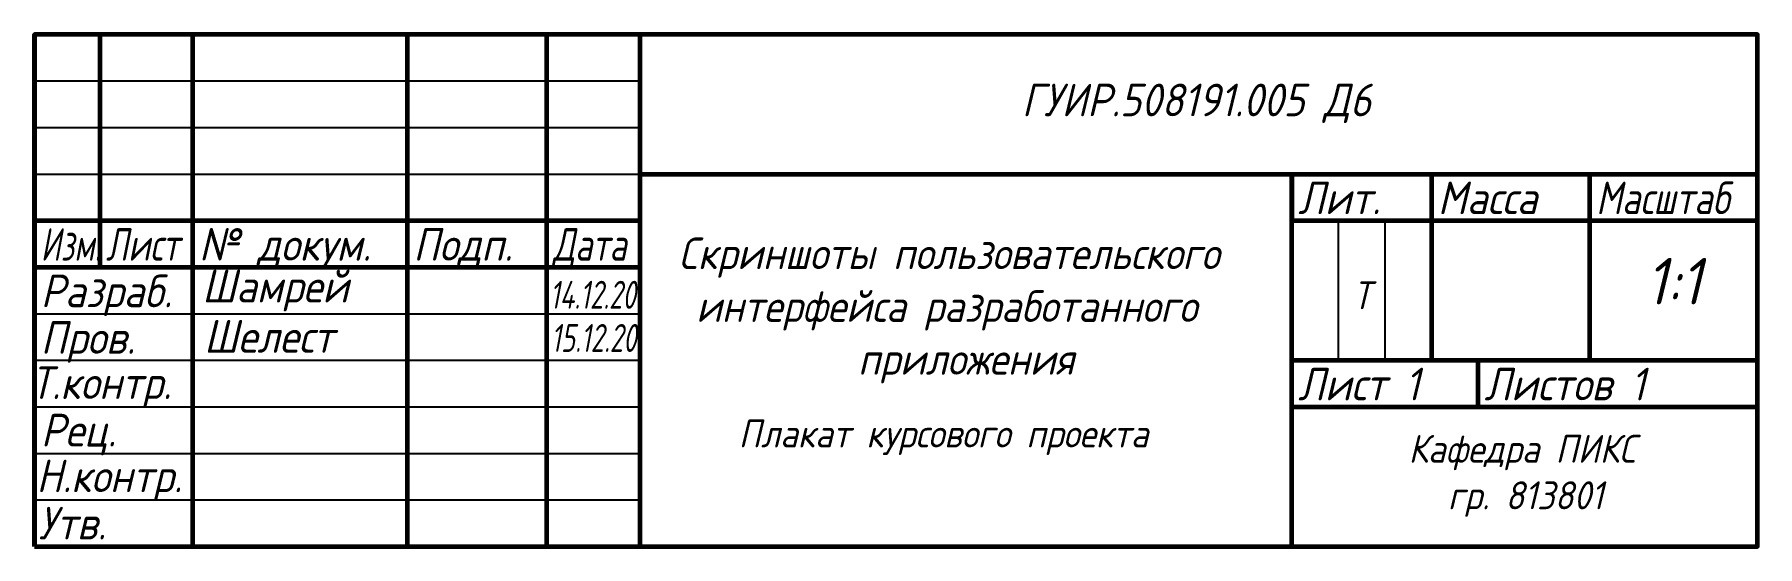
# Paper-space layout 'Лист1' of a CAD drawing. Header units: millimetres. Extents: x 65 to 250, y 143 to 198.
import ezdxf

# ---------------------------------------------------------------- set-up
doc = ezdxf.new("R2010")
doc.units = ezdxf.units.MM
doc.header["$LTSCALE"] = 0.5
doc.layers.get('0').update_dxf_attribs({"lineweight": 60})
doc.layers.add('4-текст', color=7, linetype='Continuous', true_color=0x000000)
doc.styles.get("Standard").update_dxf_attribs({"font": 'isocpeui.ttf', "width": 0.9})

psp = doc.layouts.new('Лист1')

# ---------------------------------------------------------------- linework, layer by layer
at = {"lineweight": 60}
for p, q in [((250.22, 198.49), (65.22, 198.49)), ((65.22, 143.49), (65.22, 198.49)), ((72.22, 198.49), (72.22, 173.49)), ((82.22, 143.49), (82.22, 198.49)), ((105.22, 198.49), (105.22, 143.49)), ((120.22, 143.49), (120.22, 198.49)), ((130.22, 198.49), (130.22, 143.49)), ((130.22, 183.49), (250.22, 183.49)), ((200.22, 143.49), (200.22, 183.49)), ((215.22, 183.49), (215.22, 163.49)), ((232.22, 163.49), (232.22, 183.49)), ((65.22, 178.49), (130.22, 178.49)), ((200.22, 178.49), (250.22, 178.49)), ((65.22, 173.49), (130.22, 173.49)), ((200.22, 163.49), (250.22, 163.49)), ((220.22, 158.49), (220.22, 163.49)), ((200.22, 158.49), (250.22, 158.49))]:
    psp.add_line(p, q, dxfattribs=at)
at = {"lineweight": -3}
for p, q in [((65.22, 193.49), (130.22, 193.49)), ((65.22, 188.49), (130.22, 188.49)), ((65.22, 183.49), (130.22, 183.49)), ((205.22, 163.49), (205.22, 178.49)), ((210.22, 178.49), (210.22, 163.49)), ((65.22, 168.49), (130.22, 168.49)), ((65.22, 163.49), (130.22, 163.49)), ((65.22, 158.49), (130.22, 158.49)), ((65.22, 153.49), (130.22, 153.49)), ((65.22, 148.49), (130.22, 148.49))]:
    psp.add_line(p, q, dxfattribs=at)
psp.add_line((200.22, 183.49), (200.22, 178.49))
at = {"lineweight": 60}
psp.add_lwpolyline([(65.22, 143.49), (250.22, 143.49), (250.22, 198.49), (65.22, 198.49)], close=True, dxfattribs=at)

# ---------------------------------------------------------------- texts
at = {"layer": '4-текст', "lineweight": -3}
for s, width, p in [('ГУИР.508191.005 Д6', 0.9, (171.22, 189.7)), ('Лит.', 0.9, (200.89, 179.19)), ('Масса', 0.9, (215.89, 179.19)), ('Масштаб', 0.8, (232.89, 179.19)), ('Изм.', 0.7, (65.89, 174.19)), ('Лист', 0.75, (72.89, 174.19)), ('№ докум.', 0.9, (82.89, 174.19)), ('Подп.', 0.9, (105.89, 174.19)), ('Дата', 0.75, (120.89, 174.19)), ('Разраб.', 0.9, (65.89, 169.19)), ('Шамрей', 0.9, (83.22, 169.7)), ('Пров.', 0.9, (65.89, 164.19)), ('Т.контр.', 0.9, (64.83, 159.34)), ('Лист 1', 0.9, (200.89, 159.19)), ('Листов 1', 0.9, (220.89, 159.19)), ('Рец.', 0.9, (65.91, 154.24)), ('Н.контр.', 0.9, (65.43, 149.33)), ('Утв.', 0.9, (65.65, 144.25))]:
    psp.add_text(s, height=3.5, dxfattribs=dict(at, width=width)).set_placement(p)
at = {"layer": '4-текст', "attachment_point": 1}
for s, width, heights, insert, char_height in [('\\pi4.31569;Скриншоты пользовательского \\P\\pi6.19689;интерфейса разработанного \\P\\pi23.57978;приложения', 69.8267, [20.33], (130.06, 176.68), 3.4), ('1:1', 9, [0], (238.22, 174.49), 5), ('\\pt15;\\P{\\W0.7;14.12.20}', 8.8014, [8.3], (120.55, 177.03), 3), ('Т', 3, [4.17], (206.79, 171.98), 3), ('\\pt15;\\P{\\W0.7;15.12.20}', 8.8014, [8.3], (120.68, 172.39), 3), ('\\pt0;Плакат курсового проекта', 58.1324, [3.9], (140.82, 157.13), 3), ('\\pi7.52771;Кафедра ПИКС \\P\\pi11.75669;гр. 813801', 40.5745, [0], (205.22, 155.49), 3)]:
    psp.add_mtext_dynamic_manual_height_columns(s, width=width, gutter_width=25, heights=heights, dxfattribs=dict(at, insert=insert, char_height=char_height))
at = {"layer": '4-текст', "insert": (83.43, 167.8), "char_height": 3.5, "width": 15.4801, "attachment_point": 1}
psp.add_mtext('Шелест', dxfattribs=at)

doc.saveas('drawing.dxf')
